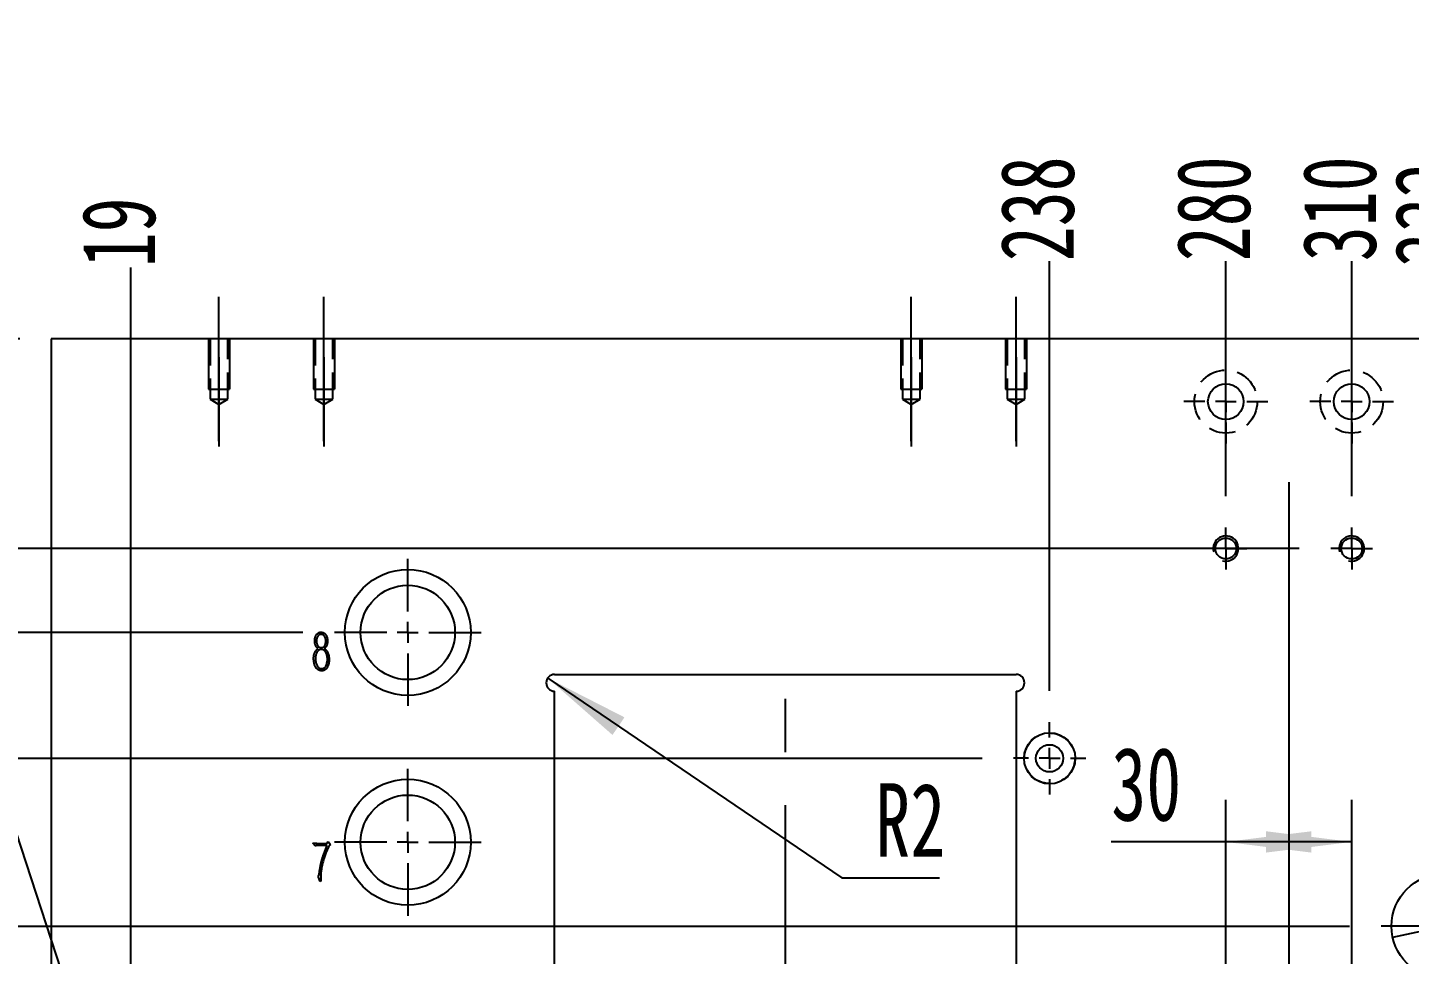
# Model space of a CAD drawing. Extents: x 2 to 292, y 3 to 207.
# Drawn here: x 48.6 to 114.5, y 132.9 to 177.1 of the extents above; entities that cross this region are included whole.
import ezdxf

# ---------------------------------------------------------------- set-up
doc = ezdxf.new("R2010")
doc.units = 0
for name, pattern in [('SLD-中心线', [34.29, 30.48, -1.27, 1.27, -1.27]), ('SLD-实线', [0]), ('SLD-虚线', [1.905, 1.27, -0.635])]:
    doc.linetypes.add(name, pattern=pattern)
doc.layers.get('0').update_dxf_attribs({"linetype": 'CONTINUOUS'})
doc.layers.add('图框', color=7, linetype='SLD-实线')
doc.styles.add('SLDTEXTSTYLE0', font='TXT', dxfattribs={"width": 0.7, "bigfont": 'bigfont'})
doc.styles.add('SLDTEXTSTYLE10', font='TXT', dxfattribs={"width": 0.633333})
doc.styles.add('SLDTEXTSTYLE2', font='TXT', dxfattribs={"width": 0.7})
doc.dimstyles.new('SLDDIMSTYLE1', dxfattribs={"dimtxt": 3.5, "dimasz": 4.08, "dimexe": 0, "dimexo": 0.0625, "dimgap": 0.875, "dimtad": 0, "dimtih": 1, "dimtoh": 1, "dimlfac": 5, "dimrnd": 1e-09, "dimzin": 12, "dimtxsty": 'SLDTEXTSTYLE2', "dimblk1": 'NONE', "dimblk2": 'NONE', "dimsah": 1, "dimcen": 0.09, "dimazin": 3, "dimtfac": 1, "dimtofl": 0, "dimtmove": 0, "dimatfit": 3, "dimtolj": 1, "dimtzin": 12})
doc.dimstyles.new('SLDDIMSTYLE11', dxfattribs={"dimtxt": 3.5, "dimasz": 4.08, "dimexe": 0, "dimexo": 0.0625, "dimgap": 0.875, "dimtad": 0, "dimtih": 1, "dimtoh": 1, "dimlfac": 5, "dimrnd": 1e-09, "dimzin": 12, "dimtxsty": 'SLDTEXTSTYLE2', "dimblk1": 'NONE', "dimsah": 1, "dimcen": 0, "dimazin": 3, "dimtfac": 1, "dimtmove": 0, "dimatfit": 3, "dimtolj": 1, "dimtzin": 12})
doc.dimstyles.new('SLDDIMSTYLE2', dxfattribs={"dimtxt": 3.5, "dimasz": 4.08, "dimexe": 0, "dimexo": 0.0625, "dimgap": 0.875, "dimtad": 0, "dimtih": 1, "dimtoh": 1, "dimlfac": 5, "dimrnd": 1e-09, "dimzin": 12, "dimtxsty": 'SLDTEXTSTYLE2', "dimblk1": 'NONE', "dimblk2": 'NONE', "dimsah": 1, "dimcen": 0.09, "dimazin": 3, "dimtfac": 1, "dimtofl": 0, "dimtmove": 0, "dimatfit": 3, "dimtolj": 1, "dimtzin": 12})
doc.dimstyles.new('SLDDIMSTYLE4', dxfattribs={"dimtxt": 3.5, "dimasz": 4.08, "dimexe": 0, "dimexo": 0.0625, "dimgap": 0.875, "dimtad": 2, "dimlfac": 5, "dimrnd": 1e-09, "dimzin": 12, "dimtxsty": 'SLDTEXTSTYLE2', "dimsah": 1, "dimcen": 0.09, "dimazin": 3, "dimtfac": 1, "dimtofl": 0, "dimtmove": 0, "dimatfit": 3, "dimtolj": 1, "dimtzin": 12})
doc.dimstyles.new('SLDDIMSTYLE8', dxfattribs={"dimtxt": 3.5, "dimasz": 4.08, "dimexe": 0, "dimexo": 0.0625, "dimgap": 0.875, "dimtad": 0, "dimtih": 1, "dimtoh": 1, "dimlfac": 5, "dimrnd": 1e-09, "dimzin": 4, "dimtxsty": 'SLDTEXTSTYLE2', "dimblk1": 'NONE', "dimsah": 1, "dimcen": 0, "dimazin": 3, "dimtfac": 1, "dimtmove": 0, "dimatfit": 3, "dimtolj": 1, "dimtzin": 12})
doc.dimstyles.new('SLDDIMSTYLE9', dxfattribs={"dimtxt": 3.5, "dimasz": 4.08, "dimexe": 0, "dimexo": 0.0625, "dimgap": 0.875, "dimtad": 0, "dimtih": 1, "dimtoh": 1, "dimlfac": 5, "dimrnd": 1e-09, "dimzin": 12, "dimtxsty": 'SLDTEXTSTYLE2', "dimsah": 1, "dimcen": 0, "dimazin": 3, "dimtfac": 1, "dimtofl": 0, "dimtmove": 0, "dimatfit": 3, "dimtolj": 1, "dimtzin": 12})

# ---------------------------------------------------------------- blocks, each defined once
blk = doc.blocks.new('_D_1')
at = {"layer": '图框', "color": 5}
blk.add_line((53.565, 119.071), (53.565, 165.671), dxfattribs=at)
at = {"layer": '图框', "color": 5, "insert": (51.218, 165.671), "char_height": 3.5, "attachment_point": 1, "rotation": 90, "style": 'SLDTEXTSTYLE2'}
blk.add_mtext('19', dxfattribs=at)
blk = doc.blocks.new('_NONE')
blk = doc.blocks.new('_D_7')
at = {"layer": '图框', "color": 5}
blk.add_line((97.365, 145.491), (97.365, 165.964), dxfattribs=at)
at = {"layer": '图框', "color": 5, "insert": (95.018, 165.964), "char_height": 3.5, "attachment_point": 1, "rotation": 90, "style": 'SLDTEXTSTYLE2'}
blk.add_mtext('238', dxfattribs=at)
blk = doc.blocks.new('_D_10')
at = {"layer": '图框', "color": 5}
blk.add_line((105.765, 154.771), (105.765, 165.964), dxfattribs=at)
at = {"layer": '图框', "color": 5, "insert": (103.418, 165.964), "char_height": 3.5, "attachment_point": 1, "rotation": 90, "style": 'SLDTEXTSTYLE2'}
blk.add_mtext('280', dxfattribs=at)
blk = doc.blocks.new('_D_11')
at = {"layer": '图框', "color": 5}
blk.add_line((111.765, 154.771), (111.765, 165.964), dxfattribs=at)
at = {"layer": '图框', "color": 5, "insert": (109.418, 165.964), "char_height": 3.5, "attachment_point": 1, "rotation": 90, "style": 'SLDTEXTSTYLE2'}
blk.add_mtext('310', dxfattribs=at)
blk = doc.blocks.new('_D_13')
at = {"layer": '图框', "color": 5}
blk.add_line((116.165, 138.771), (116.165, 165.671), dxfattribs=at)
at = {"layer": '图框', "color": 5, "insert": (113.818, 165.671), "char_height": 3.5, "attachment_point": 1, "rotation": 90, "style": 'SLDTEXTSTYLE2'}
blk.add_mtext('332', dxfattribs=at)
blk = doc.blocks.new('_D_14')
at = {"layer": '图框', "color": 5}
blk.add_line((120.165, 145.491), (120.165, 165.671), dxfattribs=at)
at = {"layer": '图框', "color": 5, "insert": (117.818, 165.671), "char_height": 3.5, "attachment_point": 1, "rotation": 90, "style": 'SLDTEXTSTYLE2'}
blk.add_mtext('352', dxfattribs=at)
blk = doc.blocks.new('_D_20')
at = {"layer": '图框', "color": 5}
blk.add_line((163.965, 119.071), (163.965, 165.671), dxfattribs=at)
at = {"layer": '图框', "color": 5, "insert": (161.618, 165.671), "char_height": 3.5, "attachment_point": 1, "rotation": 90, "style": 'SLDTEXTSTYLE2'}
blk.add_mtext('571', dxfattribs=at)
blk = doc.blocks.new('_D_43')
at = {"layer": '图框', "color": 5}
for p, q in [((40.502, 135.144), (35.502, 135.144)), ((40.502, 135.144), (45.502, 134.271)), ((45.502, 134.271), (111.665, 134.271))]:
    blk.add_line(p, q, dxfattribs=at)
at = {"layer": '图框', "color": 5, "insert": (30.894, 137.49), "char_height": 3.5, "attachment_point": 1, "style": 'SLDTEXTSTYLE2'}
blk.add_mtext('440', dxfattribs=at)
blk = doc.blocks.new('_D_44')
at = {"layer": '图框', "color": 5}
for p, q in [((40.502, 143.833), (35.502, 143.833)), ((40.502, 143.833), (45.502, 142.271)), ((45.502, 142.271), (94.145, 142.271))]:
    blk.add_line(p, q, dxfattribs=at)
at = {"layer": '图框', "color": 5, "insert": (30.899, 146.179), "char_height": 3.5, "attachment_point": 1, "style": 'SLDTEXTSTYLE2'}
blk.add_mtext('480', dxfattribs=at)
blk = doc.blocks.new('_D_45')
at = {"layer": '图框', "color": 5}
blk.add_line((61.765, 148.271), (35.502, 148.271), dxfattribs=at)
at = {"layer": '图框', "color": 5, "insert": (30.894, 150.618), "char_height": 3.5, "attachment_point": 1, "style": 'SLDTEXTSTYLE2'}
blk.add_mtext('510', dxfattribs=at)
blk = doc.blocks.new('_D_46')
at = {"layer": '图框', "color": 5}
blk.add_line((109.265, 152.271), (35.502, 152.271), dxfattribs=at)
at = {"layer": '图框', "color": 5, "insert": (30.894, 154.618), "char_height": 3.5, "attachment_point": 1, "style": 'SLDTEXTSTYLE2'}
blk.add_mtext('530', dxfattribs=at)
blk = doc.blocks.new('_D_47')
at = {"layer": '图框', "color": 5}
blk.add_line((115.265, 159.271), (176.538, 159.271), dxfattribs=at)
at = {"layer": '图框', "color": 5, "insert": (176.538, 161.618), "char_height": 3.5, "attachment_point": 1, "style": 'SLDTEXTSTYLE2'}
blk.add_mtext('565', dxfattribs=at)
blk = doc.blocks.new('_D_48')
at = {"layer": '图框', "color": 5}
blk.add_line((48.265, 162.271), (35.502, 162.271), dxfattribs=at)
at = {"layer": '图框', "color": 5, "insert": (30.899, 164.618), "char_height": 3.5, "attachment_point": 1, "style": 'SLDTEXTSTYLE2'}
blk.add_mtext('580', dxfattribs=at)
blk = doc.blocks.new('_D_49')
at = {"layer": '图框', "color": 5}
for p, q in [((105.765, 122.771), (105.765, 140.287)), ((111.765, 122.771), (111.765, 140.287)), ((105.765, 138.287), (100.305, 138.287)), ((111.765, 138.287), (105.765, 138.287))]:
    blk.add_line(p, q, dxfattribs=at)
for points in [[(105.765, 138.287), (109.845, 137.779), (109.845, 138.795)], [(111.765, 138.287), (107.685, 138.795), (107.685, 137.779)]]:
    blk.add_solid(points, dxfattribs=at)
at = {"layer": '图框', "color": 5, "insert": (100.305, 142.799), "char_height": 3.5, "attachment_point": 1, "style": 'SLDTEXTSTYLE2'}
blk.add_mtext('30', dxfattribs=at)
blk = doc.blocks.new('SW_SYMBOL_HOLE_SPOT')
at = {"layer": '图框', "color": 0}
for p, q in [((0, 875), (0, 75)), ((1600, 75), (1600, 875)), ((0, 75), (1600, 75))]:
    blk.add_line(p, q, dxfattribs=at)
blk = doc.blocks.new('SW_SYMBOL_HOLE_DEPTH')
at = {"layer": '图框', "color": 0}
for p, q in [((0, 875), (800, 875)), ((400, 875), (400, 75)), ((100, 555), (400, 75)), ((700, 555), (400, 75))]:
    blk.add_line(p, q, dxfattribs=at)
blk = doc.blocks.new('_D_59')
at = {"layer": '图框', "color": 5}
for p, q in [((36.9, 172.908), (9.745, 172.908)), ((53.393, 122.594), (36.9, 172.908)), ((53.736, 121.549), (53.393, 122.594))]:
    blk.add_line(p, q, dxfattribs=at)
blk.add_solid([(53.393, 122.594), (52.605, 126.629), (51.64, 126.313)], dxfattribs=at)
at = {"layer": '图框', "color": 5, "xscale": 0.004511737089201878, "yscale": 0.004511737089201878, "zscale": 0.004511737089201878}
for name, p in [('SW_SYMBOL_HOLE_SPOT', (10.24, 167.723)), ('SW_SYMBOL_HOLE_DEPTH', (27.852, 167.723))]:
    blk.add_blockref(name, p, dxfattribs=at)
at = {"layer": '图框', "color": 5, "char_height": 3.5, "attachment_point": 1}
for s, insert, style in [('2 x', (9.745, 176.728), 'SLDTEXTSTYLE10'), ('%%c', (15.875, 176.743), 'SLDTEXTSTYLE2'), ('5.50 贯\\M+190FA', (21.302, 176.728), 'SLDTEXTSTYLE0'), ('%%c', (17.603, 171.728), 'SLDTEXTSTYLE2'), ('10', (23.03, 171.714), 'SLDTEXTSTYLE2'), ('5', (33.063, 171.714), 'SLDTEXTSTYLE2')]:
    blk.add_mtext(s, dxfattribs=dict(at, insert=insert, style=style))
blk = doc.blocks.new('_D_61')
at = {"layer": '图框', "color": 5}
for p, q in [((113.788, 113.441), (189.996, 138.136)), ((189.996, 138.136), (217.15, 138.136)), ((112.741, 113.102), (113.788, 113.441))]:
    blk.add_line(p, q, dxfattribs=at)
blk.add_solid([(113.788, 113.441), (117.826, 114.215), (117.512, 115.182)], dxfattribs=at)
at = {"layer": '图框', "color": 5, "xscale": 0.004511737089201878, "yscale": 0.004511737089201878, "zscale": 0.004511737089201878}
for name, p in [('SW_SYMBOL_HOLE_SPOT', (192.078, 132.95)), ('SW_SYMBOL_HOLE_DEPTH', (209.691, 132.95))]:
    blk.add_blockref(name, p, dxfattribs=at)
at = {"layer": '图框', "color": 5, "char_height": 3.5, "attachment_point": 1}
for s, insert, style in [('5.50 贯\\M+190FA', (203.141, 141.956), 'SLDTEXTSTYLE0'), ('2 x', (191.584, 141.956), 'SLDTEXTSTYLE10'), ('%%c', (197.714, 141.97), 'SLDTEXTSTYLE2'), ('%%c', (199.441, 136.956), 'SLDTEXTSTYLE2'), ('10', (204.868, 136.941), 'SLDTEXTSTYLE2'), ('5', (214.901, 136.941), 'SLDTEXTSTYLE2')]:
    blk.add_mtext(s, dxfattribs=dict(at, insert=insert, style=style))
blk = doc.blocks.new('_D_63')
at = {"layer": '图框', "color": 5}
for p, q in [((73.434, 146.096), (87.465, 136.574)), ((87.465, 136.574), (92.12, 136.574))]:
    blk.add_line(p, q, dxfattribs=at)
blk.add_solid([(73.434, 146.096), (76.524, 143.385), (77.095, 144.225)], dxfattribs=at)
at = {"layer": '图框', "color": 5, "insert": (89.053, 141.086), "char_height": 3.5, "attachment_point": 1, "style": 'SLDTEXTSTYLE2'}
blk.add_mtext('R2', dxfattribs=at)
blk = doc.blocks.new('_D_74')
at = {"layer": '图框', "color": 5}
for p, q in [((118.608, 134.801), (132.488, 137.807)), ((132.488, 137.807), (141.263, 137.807)), ((113.721, 133.742), (118.608, 134.801))]:
    blk.add_line(p, q, dxfattribs=at)
blk.add_solid([(118.608, 134.801), (122.703, 135.168), (122.488, 136.161)], dxfattribs=at)
at = {"layer": '图框', "color": 5, "char_height": 3.5, "attachment_point": 1, "style": 'SLDTEXTSTYLE2'}
for s, insert in [('%%c', (134.076, 142.334)), ('25', (138.19, 142.319))]:
    blk.add_mtext(s, dxfattribs=dict(at, insert=insert))
blk = doc.blocks.new('SW_CENTERMARKSYMBOL_5')
at = {"layer": '图框', "color": 0}
for p, q in [((0, 1), (0, 3.5)), ((-1, 0), (-3.5, 0)), ((0, 0), (-0.5, 0)), ((0, 0), (0, 0.5)), ((0, 0), (0, -0.5)), ((0, 0), (0.5, 0)), ((1, 0), (3.5, 0)), ((0, -1), (0, -3.5))]:
    blk.add_line(p, q, dxfattribs=at)
blk = doc.blocks.new('SW_CENTERMARKSYMBOL_6')
at = {"layer": '图框', "color": 0}
for p, q in [((0, 1), (0, 3.5)), ((-1, 0), (-3.5, 0)), ((0, 0), (-0.5, 0)), ((0, 0), (0, 0.5)), ((0, 0), (0, -0.5)), ((0, 0), (0.5, 0)), ((1, 0), (3.5, 0)), ((0, -1), (0, -3.5))]:
    blk.add_line(p, q, dxfattribs=at)
blk = doc.blocks.new('SW_CENTERMARKSYMBOL_21')
at = {"layer": '图框', "color": 0}
for p, q in [((0, 1), (0, 2)), ((-1, 0), (-2, 0)), ((0, 0), (-0.5, 0)), ((0, 0), (0, 0.5)), ((0, 0), (0, -0.5)), ((0, 0), (0.5, 0)), ((1, 0), (2, 0)), ((0, -1), (0, -2))]:
    blk.add_line(p, q, dxfattribs=at)
blk = doc.blocks.new('SW_CENTERMARKSYMBOL_22')
at = {"layer": '图框', "color": 0}
for p, q in [((0, 1), (0, 2)), ((-1, 0), (-2, 0)), ((0, 0), (-0.5, 0)), ((0, 0), (0, 0.5)), ((0, 0), (0, -0.5)), ((0, 0), (0.5, 0)), ((1, 0), (2, 0)), ((0, -1), (0, -2))]:
    blk.add_line(p, q, dxfattribs=at)
blk = doc.blocks.new('SW_CENTERMARKSYMBOL_26')
at = {"layer": '图框', "color": 0}
for p, q in [((0, 1), (0, 1.72)), ((-1, 0), (-1.72, 0)), ((0, 0), (-0.5, 0)), ((0, 0), (0, 0.5)), ((0, 0), (0, -0.5)), ((0, 0), (0.5, 0)), ((1, 0), (1.72, 0)), ((0, -1), (0, -1.72))]:
    blk.add_line(p, q, dxfattribs=at)
blk = doc.blocks.new('SW_CENTERMARKSYMBOL_45')
at = {"layer": '图框', "color": 0}
for p, q in [((0, 0.5), (0, 1)), ((-0.5, 0), (-1, 0)), ((0, 0), (-0.5, 0)), ((0, 0), (0, 0.5)), ((0, 0), (0, -0.5)), ((0, 0), (0.5, 0)), ((0.5, 0), (1, 0)), ((0, -0.5), (0, -1))]:
    blk.add_line(p, q, dxfattribs=at)
blk = doc.blocks.new('SW_CENTERMARKSYMBOL_46')
at = {"layer": '图框', "color": 0}
for p, q in [((0, 0.5), (0, 1)), ((-0.5, 0), (-1, 0)), ((0, 0), (-0.5, 0)), ((0, 0), (0, 0.5)), ((0, 0), (0, -0.5)), ((0, 0), (0.5, 0)), ((0.5, 0), (1, 0)), ((0, -0.5), (0, -1))]:
    blk.add_line(p, q, dxfattribs=at)
blk = doc.blocks.new('SW_CENTERMARKSYMBOL_65')
at = {"layer": '图框', "color": 0}
for p, q in [((0, 1), (0, 3)), ((-1, 0), (-3, 0)), ((0, 0), (-0.5, 0)), ((0, 0), (0, 0.5)), ((0, 0), (0, -0.5)), ((0, 0), (0.5, 0)), ((1, 0), (3, 0)), ((0, -1), (0, -9.54))]:
    blk.add_line(p, q, dxfattribs=at)

msp = doc.modelspace()

# ---------------------------------------------------------------- linework, layer by layer
at = {"color": 7, "linetype": 'SLD-实线'}
for p, q in [((49.76450831, 162.27148789), (49.76450831, 46.27149122)), ((167.76450306, 162.27148789), (49.76450831, 162.27148789)), ((57.26450569, 162.27148955), (57.26450569, 159.87148955)), ((58.26450569, 162.27148955), (58.26450569, 159.87148955)), ((62.26450569, 162.27148955), (62.26450569, 159.87148955)), ((63.26450569, 162.27148955), (63.26450569, 159.87148955)), ((90.26450569, 162.27148955), (90.26450569, 159.87148955)), ((91.26450569, 162.27148955), (91.26450569, 159.87148955)), ((95.26450569, 162.27148955), (95.26450569, 159.87148955)), ((96.26450569, 162.27148955), (96.26450569, 159.87148955)), ((62.45681674, 147.48265462), (62.49133677, 147.51120823)), ((62.81948418, 147.53422158), (62.78496415, 147.51120823)), ((73.76450628, 146.27148824), (95.76450616, 146.27148824)), ((73.76450628, 81.07149022), (73.76450628, 145.4714896)), ((95.76450616, 145.4714896), (95.76450616, 81.07149022)), ((62.25864917, 138.2335605), (62.31618256, 138.22759407)), ((62.3187396, 138.14151006), (62.25864917, 138.21054714)), ((62.31618256, 138.22759407), (62.41675645, 138.22205382)), ((62.40524978, 138.10954707), (62.37627, 138.0980404)), ((62.59489388, 138.12105375), (62.45681674, 138.1155135)), ((62.65839368, 138.21608739), (62.9145208, 138.22205382)), ((62.75598437, 137.69829588), (62.85954446, 137.954423)), ((62.85954446, 137.954423), (62.92858154, 138.12105375)), ((62.9145208, 138.22205382), (62.97460824, 138.30814081)), ((62.97460824, 138.30814081), (63.0756113, 138.16153722)), ((63.0756113, 138.16153722), (63.00657124, 138.0980404)), ((62.59233684, 136.40402871), (62.5002864, 136.60815971)), ((62.51179308, 136.65120321), (62.53480345, 136.73174995)), ((62.61236698, 136.4155324), (62.59233684, 136.40402871)), ((62.61236698, 136.53912263), (62.61236698, 136.4155324))]:
    msp.add_line(p, q, dxfattribs=at)
at = {"color": 7, "linetype": 'SLD-虚线'}
for p, q in [((57.34450847, 162.27148789), (57.34450847, 159.39148682)), ((58.18450481, 159.39148682), (58.18450481, 162.27148789)), ((62.34450668, 162.27148789), (62.34450668, 159.39148682)), ((63.184506, 159.39148682), (63.184506, 162.27148789)), ((90.34450531, 162.27148789), (90.34450531, 159.39148682)), ((91.18450612, 159.39148682), (91.18450612, 162.27148789)), ((95.34450501, 162.27148789), (95.34450501, 159.39148682)), ((96.18450582, 159.39148682), (96.18450582, 162.27148789)), ((57.26450569, 159.87148955), (58.26450569, 159.87148955)), ((62.26450569, 159.87148955), (63.26450569, 159.87148955)), ((90.26450569, 159.87148955), (91.26450569, 159.87148955)), ((95.26450569, 159.87148955), (96.26450569, 159.87148955)), ((57.34450847, 159.39148682), (58.18450481, 159.39148682)), ((57.34450847, 159.39148682), (57.76450664, 159.13912671)), ((57.76450664, 159.13912671), (58.18450481, 159.39148682)), ((62.34450668, 159.39148682), (63.184506, 159.39148682)), ((62.34450668, 159.39148682), (62.76450485, 159.13912671)), ((62.76450485, 159.13912671), (63.184506, 159.39148682)), ((90.34450531, 159.39148682), (91.18450612, 159.39148682)), ((90.34450531, 159.39148682), (90.76450497, 159.13912671)), ((90.76450497, 159.13912671), (91.18450612, 159.39148682)), ((95.34450501, 159.39148682), (96.18450582, 159.39148682)), ((95.34450501, 159.39148682), (95.76450616, 159.13912671)), ((95.76450616, 159.13912671), (96.18450582, 159.39148682))]:
    msp.add_line(p, q, dxfattribs=at)
for centre, radius in [((105.76450569, 159.27148955), 1.5), ((111.76450569, 159.27148955), 1.5), ((97.36450569, 142.27148955), 1.2)]:
    msp.add_circle(centre, radius, dxfattribs=at)
at = {"color": 7, "linetype": 'SLD-实线'}
for centre, radius in [((105.76450569, 159.27148955), 0.85), ((111.76450569, 159.27148955), 0.85), ((105.76450569, 152.27148955), 0.5), ((111.76450569, 152.27148955), 0.5), ((66.76450569, 148.27148955), 3), ((66.76450569, 148.27148955), 2.25), ((97.36450569, 142.27148955), 1.22), ((97.36450569, 142.27148955), 0.65), ((66.76450569, 138.27148955), 3), ((66.76450569, 138.27148955), 2.25), ((116.16450569, 134.27148955), 2.5)]:
    msp.add_circle(centre, radius, dxfattribs=at)
for centre, radius, start, end in [((105.76450569, 152.27148955), 0.6, 255, 195), ((111.76450569, 152.27148955), 0.6, 255, 195), ((73.76450569, 145.87148955), 0.4, 90, 270), ((95.76450569, 145.87148955), 0.4, 270, 90)]:
    msp.add_arc(centre, radius, start, end, dxfattribs=at)
for points, knots in [([(62.33621126, 147.96891125), (62.33826518, 147.98188217), (62.34227086, 148.00717897), (62.35172049, 148.04320331), (62.36317109, 148.07652252), (62.38201572, 148.11675659), (62.41146748, 148.16309573), (62.44673053, 148.20469607), (62.47847465, 148.23279934), (62.50179485, 148.25087313), (62.52580503, 148.26371318), (62.55699628, 148.27474436), (62.59449664, 148.28263069), (62.62426626, 148.2843247), (62.63836341, 148.28512689)], [0, 0, 0, 0, 0.0823166391, 0.160539557, 0.2332349493, 0.3029883245, 0.4386939029, 0.5763967959, 0.6432805253, 0.7043973737, 0.7609966096, 0.8131359193, 0.9115121722, 1, 1, 1, 1]), ([(62.63836341, 148.28512689), (62.64933729, 148.28425759), (62.67121249, 148.28252473), (62.70348236, 148.27512712), (62.73475526, 148.2634655), (62.76491426, 148.24796003), (62.79404307, 148.22965413), (62.81992431, 148.20661069), (62.84387626, 148.18089222), (62.87092118, 148.14182079), (62.89914062, 148.08943799), (62.91819543, 148.03282883), (62.92845142, 147.98464733), (62.93395599, 147.94405844), (62.93662638, 147.89891363), (62.93722162, 147.86734428), (62.93753238, 147.85086309)], [0, 0, 0, 0, 0.0562537927, 0.1121355853, 0.1686936193, 0.2265393781, 0.2853941376, 0.3441141664, 0.4032597895, 0.4647557838, 0.5866632475, 0.7063854209, 0.7688103202, 0.8384861131, 0.9156795631, 1, 1, 1, 1]), ([(62.49133592, 147.51120828), (62.48368095, 147.51620126), (62.46830566, 147.52622983), (62.44462265, 147.54109748), (62.42232448, 147.56027445), (62.40168609, 147.58520208), (62.38431044, 147.61795232), (62.36664521, 147.65587778), (62.35208091, 147.69840879), (62.33911262, 147.74399835), (62.33144953, 147.79547878), (62.32965313, 147.85284677), (62.33123891, 147.91175083), (62.33461812, 147.95059703), (62.33621126, 147.96891125)], [0, 0, 0, 0, 0.0534225155, 0.1073010655, 0.1632196421, 0.2245518337, 0.2951902577, 0.379149223, 0.4689468064, 0.5575584449, 0.6558321385, 0.7721638801, 0.8925856224, 1, 1, 1, 1]), ([(62.62685691, 148.17858523), (62.61600369, 148.17797035), (62.59532093, 148.17679857), (62.56654738, 148.16918786), (62.54101012, 148.15889772), (62.51336819, 148.13830053), (62.48482408, 148.10699719), (62.45483695, 148.0647562), (62.43196077, 148.01406928), (62.41648271, 147.95647867), (62.40859985, 147.89402445), (62.41205214, 147.85185878), (62.41377359, 147.83083326)], [0, 0, 0, 0, 0.0711680608, 0.1356235992, 0.1945173461, 0.250667515, 0.3601529391, 0.4713796502, 0.5894546918, 0.7229257028, 0.8618394332, 1, 1, 1, 1]), ([(62.41377359, 147.83083326), (62.4155588, 147.81302989), (62.41898509, 147.77886053), (62.42938964, 147.73053108), (62.44480564, 147.68790758), (62.46382404, 147.65142704), (62.48473357, 147.62152453), (62.50445824, 147.59757112), (62.52282346, 147.57989811), (62.54107561, 147.56786319), (62.56137499, 147.56212398), (62.58424275, 147.55847032), (62.61119653, 147.55619307), (62.63054792, 147.55687094), (62.64092041, 147.55723428)], [0, 0, 0, 0, 0.133161368, 0.2555718935, 0.3669927283, 0.4696552948, 0.5609001629, 0.6382282861, 0.7003452488, 0.7502369856, 0.7990749119, 0.8559356557, 0.9227804583, 1, 1, 1, 1]), ([(62.83951406, 148.00343074), (62.83406214, 148.01772834), (62.82297299, 148.04680954), (62.80545776, 148.08189483), (62.78744939, 148.1084712), (62.77031647, 148.1264756), (62.74943341, 148.14193296), (62.71833021, 148.1586822), (62.67760259, 148.17493595), (62.6433543, 148.17739885), (62.62685691, 148.17858523)], [0, 0, 0, 0, 0.1543886185, 0.3140251011, 0.3943501707, 0.4774909862, 0.5634987263, 0.6552515141, 0.8339347649, 1, 1, 1, 1]), ([(62.64092041, 147.55723428), (62.6504367, 147.55747173), (62.66820687, 147.55791512), (62.69318685, 147.55922351), (62.71433995, 147.56283444), (62.73288895, 147.56681184), (62.74918128, 147.57395079), (62.76444764, 147.58403327), (62.77883298, 147.59749613), (62.79299178, 147.61379148), (62.80653415, 147.63356621), (62.81747348, 147.65774429), (62.8284788, 147.68501209), (62.84010546, 147.72752181), (62.85171812, 147.78539881), (62.8577343, 147.85820343), (62.85686939, 147.93228149), (62.8452355, 147.97997533), (62.83951406, 148.00343074)], [0, 0, 0, 0, 0.0499411913, 0.0932572604, 0.1309840369, 0.1624269408, 0.1924612309, 0.223664887, 0.2579457003, 0.2954437157, 0.3367726719, 0.3830923398, 0.4342849989, 0.4908800681, 0.6139118548, 0.7432906652, 0.8737526092, 1, 1, 1, 1]), ([(62.93753238, 147.85086309), (62.93638629, 147.83295643), (62.93410698, 147.797344), (62.92927054, 147.75272695), (62.92197514, 147.71627893), (62.91284145, 147.68674804), (62.89991675, 147.65493791), (62.88426744, 147.62230124), (62.86792008, 147.59152931), (62.85108373, 147.56644916), (62.83638156, 147.54654766), (62.82465418, 147.5379927), (62.81948422, 147.53422128)], [0, 0, 0, 0, 0.1550153714, 0.308291796, 0.3872312987, 0.4757396634, 0.5748660786, 0.6835506596, 0.7884418409, 0.8752321003, 0.9449966538, 1, 1, 1, 1]), ([(62.2756956, 147.03390166), (62.27586576, 147.0513871), (62.27619419, 147.08513596), (62.28079503, 147.13361449), (62.28670877, 147.17815133), (62.29621569, 147.21857305), (62.30817036, 147.25509667), (62.31960854, 147.28895938), (62.33312014, 147.31918578), (62.35062348, 147.35473303), (62.37424076, 147.39247347), (62.4044475, 147.42933702), (62.4324031, 147.45777416), (62.449289, 147.47498351), (62.45681642, 147.48265512)], [0, 0, 0, 0, 0.104931531, 0.2025295702, 0.2921435911, 0.374477686, 0.4513523878, 0.5228340961, 0.5889064463, 0.649931299, 0.7606735695, 0.8552436343, 0.935470321, 1, 1, 1, 1]), ([(62.65839324, 146.44408704), (62.64414481, 146.44467226), (62.61609744, 146.44582425), (62.57485512, 146.45466927), (62.53548831, 146.46932723), (62.49787287, 146.48934164), (62.46312546, 146.514842), (62.43038658, 146.54367773), (62.40132115, 146.57740219), (62.37521155, 146.6151316), (62.35231045, 146.65707026), (62.33224971, 146.702856), (62.31535967, 146.75254793), (62.30098754, 146.80549657), (62.28959701, 146.86086262), (62.28147153, 146.9177868), (62.27679501, 146.97557981), (62.27606262, 147.01443196), (62.2756956, 147.03390166)], [0, 0, 0, 0, 0.0547384789, 0.1077502094, 0.1613075295, 0.2157839175, 0.2709456383, 0.3266318882, 0.3831367065, 0.441604719, 0.5027036296, 0.5665189356, 0.6335206792, 0.7042566341, 0.7772925487, 0.8506543363, 0.9251594619, 1, 1, 1, 1]), ([(62.6524269, 147.45964212), (62.63930538, 147.45908444), (62.61331759, 147.45797993), (62.57531229, 147.44862719), (62.53911337, 147.43350999), (62.50486524, 147.4125996), (62.47346741, 147.38541258), (62.44564216, 147.35208045), (62.42110752, 147.31286941), (62.40117326, 147.26764579), (62.38446709, 147.21773442), (62.37248563, 147.16355597), (62.36381025, 147.10575334), (62.35988337, 147.04533846), (62.35958284, 146.98465012), (62.36442696, 146.92611772), (62.37288101, 146.87063274), (62.38287123, 146.83551009), (62.38777743, 146.81826134)], [0, 0, 0, 0, 0.0495476061, 0.0981313189, 0.1469991148, 0.1973778628, 0.249159542, 0.3032723336, 0.3609351716, 0.4234223179, 0.4896509776, 0.5596065445, 0.6328939758, 0.7104094724, 0.7882757407, 0.8620827041, 0.9322687407, 1, 1, 1, 1]), ([(62.93454921, 147.00236533), (62.93374601, 147.02126938), (62.93220289, 147.05758805), (62.92691272, 147.1099103), (62.91794593, 147.15759716), (62.90634716, 147.2009444), (62.8929115, 147.24018337), (62.87917769, 147.27610366), (62.86366625, 147.30816576), (62.84745825, 147.33702868), (62.83000962, 147.36289161), (62.81047921, 147.38579313), (62.78939834, 147.40614585), (62.76640287, 147.42384106), (62.74181269, 147.43928967), (62.71392519, 147.44964962), (62.68405032, 147.45719208), (62.66312841, 147.45881302), (62.6524269, 147.45964212)], [0, 0, 0, 0, 0.0962068448, 0.1848336669, 0.2671478407, 0.3426681443, 0.4127966082, 0.4779893416, 0.5380843044, 0.5937247784, 0.6462190278, 0.6964425271, 0.7465099394, 0.7949134451, 0.8438476657, 0.8934806794, 0.9455156702, 1, 1, 1, 1]), ([(62.6639334, 146.5506287), (62.67390234, 146.55092607), (62.69385441, 146.55152125), (62.72320439, 146.55727139), (62.75170567, 146.56648321), (62.77990027, 146.57856953), (62.80686385, 146.596657), (62.83073815, 146.62208967), (62.85233732, 146.65391047), (62.87650594, 146.70439055), (62.90115018, 146.76971709), (62.9211628, 146.84827992), (62.93277816, 146.92529372), (62.93395746, 146.97661377), (62.93454921, 147.00236533)], [0, 0, 0, 0, 0.0509421734, 0.1019568328, 0.1522786588, 0.2039921818, 0.258401782, 0.3169789283, 0.3812661532, 0.454374851, 0.6026803401, 0.737664175, 0.8683642356, 1, 1, 1, 1]), ([(62.78496473, 147.51120828), (62.79391098, 147.50339286), (62.81073708, 147.4886936), (62.83449563, 147.46801613), (62.85401807, 147.44871325), (62.87593801, 147.42591394), (62.89996341, 147.39625775), (62.92570743, 147.35659128), (62.94938274, 147.31069711), (62.97063371, 147.25772751), (62.98876539, 147.19633269), (63.00162228, 147.12719715), (63.01045542, 147.05286801), (63.01426676, 146.975434), (63.01291373, 146.89474149), (63.00479546, 146.84036343), (63.00060504, 146.81229501)], [0, 0, 0, 0, 0.04635535222, 0.08718512529, 0.12285402285, 0.15343556595, 0.21057047504, 0.27145160938, 0.33764460887, 0.41175382921, 0.4938336846, 0.58699564326, 0.68579308037, 0.78568992418, 0.88937920568, 1, 1, 1, 1]), ([(62.38777743, 146.81826134), (62.3946142, 146.79702156), (62.40856509, 146.75368037), (62.43458702, 146.70288263), (62.45807369, 146.66479216), (62.47561833, 146.63949595), (62.49252355, 146.61771624), (62.51403932, 146.59398652), (62.54419337, 146.57174116), (62.58416462, 146.55604854), (62.62467291, 146.55003359), (62.651139, 146.55043476), (62.6639334, 146.5506287)], [0, 0, 0, 0, 0.159536554, 0.3255448952, 0.4068287894, 0.4798974334, 0.5458145783, 0.6041039985, 0.7088601993, 0.8106519448, 0.9084641194, 1, 1, 1, 1]), ([(63.00060504, 146.81229501), (62.99327896, 146.7809628), (62.97903326, 146.72003681), (62.95087647, 146.64851052), (62.92495792, 146.59769623), (62.90558766, 146.56506388), (62.88522414, 146.53780371), (62.85671999, 146.50956309), (62.81788312, 146.48179876), (62.76699881, 146.45836716), (62.71311708, 146.44444842), (62.67651027, 146.44420668), (62.65839324, 146.44408704)], [0, 0, 0, 0, 0.1744168414, 0.3391563795, 0.4153355227, 0.4838061912, 0.5448509909, 0.5993509318, 0.7009549599, 0.8019961454, 0.9020061357, 1, 1, 1, 1]), ([(62.25864894, 138.21054773), (62.25636864, 138.21365345), (62.25287844, 138.21840705), (62.24861485, 138.22570992), (62.25227541, 138.23151562), (62.2561743, 138.23276668), (62.25864894, 138.23356072)], [0, 0, 0, 0, 0.3942395217, 0.6034201523, 0.7482900867, 1, 1, 1, 1]), ([(62.35922426, 138.09803974), (62.35687785, 138.09921653), (62.35082475, 138.10225233), (62.34225913, 138.11171679), (62.33066627, 138.12457047), (62.32301745, 138.13543226), (62.31873843, 138.14150873)], [0, 0, 0, 0, 0.1305020911, 0.3366602458, 0.6289044269, 1, 1, 1, 1]), ([(62.37627093, 138.09803974), (62.37299721, 138.09732726), (62.36728704, 138.09608453), (62.36163564, 138.09745498), (62.35922426, 138.09803974)], [0, 0, 0, 0, 0.5733133534, 1, 1, 1, 1]), ([(62.45681642, 138.11551257), (62.44666457, 138.11559292), (62.42919909, 138.11573116), (62.41231883, 138.11137173), (62.40525026, 138.10954623)], [0, 0, 0, 0, 0.5812522601, 1, 1, 1, 1]), ([(62.41675676, 138.22205422), (62.44047263, 138.22035895), (62.48546112, 138.21714305), (62.54955218, 138.21460645), (62.60642047, 138.2138388), (62.64191758, 138.21537492), (62.65839324, 138.21608789)], [0, 0, 0, 0, 0.29488248248, 0.55938562524, 0.79549286873, 1, 1, 1, 1]), ([(62.53480491, 136.73174952), (62.53780203, 136.7487937), (62.54419253, 136.78513565), (62.55406599, 136.84306104), (62.56419748, 136.90802063), (62.57472556, 136.9772432), (62.58552904, 137.04540593), (62.59501007, 137.10699329), (62.60417295, 137.15906917), (62.61212682, 137.20492231), (62.62180781, 137.2508594), (62.63473433, 137.3029428), (62.65107037, 137.36441992), (62.66988826, 137.43300148), (62.6912112, 137.50390554), (62.7121154, 137.57302979), (62.73399238, 137.63726039), (62.74882646, 137.67842794), (62.7559854, 137.69829544)], [0, 0, 0, 0, 0.0522440356, 0.1113957677, 0.1773884808, 0.2507167674, 0.3227737309, 0.3857343621, 0.4388234636, 0.4823976345, 0.5262180188, 0.5805128326, 0.6443812132, 0.7182529899, 0.7951893952, 0.8678968155, 0.9362469053, 1, 1, 1, 1]), ([(62.92858288, 138.12105273), (62.90826926, 138.12135316), (62.86934795, 138.12192878), (62.8138029, 138.1224938), (62.76365513, 138.12207137), (62.71919259, 138.12308881), (62.68027095, 138.1221435), (62.64688612, 138.12244823), (62.61903461, 138.12208736), (62.60228026, 138.12136928), (62.59489441, 138.12105273)], [0, 0, 0, 0, 0.1826314889, 0.3499257717, 0.4993369231, 0.6334299347, 0.7496456243, 0.8492530585, 0.9335459459, 1, 1, 1, 1]), ([(63.00657137, 138.09803974), (63.00349505, 138.09049019), (62.99784942, 138.07663534), (62.98938209, 138.05781506), (62.98331229, 138.04213698), (62.97833653, 138.03069042), (62.97417043, 138.0211931), (62.96991756, 138.0113873), (62.96423953, 137.99831667), (62.95720835, 137.98188471), (62.94804187, 137.96250431), (62.93839321, 137.93958155), (62.92680477, 137.91362079), (62.90955094, 137.87542177), (62.88843997, 137.82727248), (62.86572956, 137.77133863), (62.84457437, 137.71999123), (62.82029652, 137.65567325), (62.79275807, 137.57413444), (62.76054184, 137.47103857), (62.72917027, 137.35808653), (62.69710187, 137.23618733), (62.66856152, 137.10670812), (62.64828227, 136.99625646), (62.63534143, 136.90826789), (62.62701991, 136.8449351), (62.62132882, 136.78434707), (62.61642145, 136.72711595), (62.61356721, 136.67367043), (62.61180287, 136.62465477), (62.61121363, 136.58031253), (62.61199727, 136.55233239), (62.61236724, 136.5391222)], [0, 0, 0, 0, 0.0150833122, 0.0276807248, 0.0381748204, 0.0461819129, 0.0507723155, 0.0573644518, 0.0659583402, 0.077140872, 0.090432134, 0.105618156, 0.1231521503, 0.1430348239, 0.1831745533, 0.2204180343, 0.2547312275, 0.2859258175, 0.3476022095, 0.413944586, 0.4857572797, 0.5644904229, 0.6471398242, 0.731022198, 0.7722093708, 0.8116905081, 0.8491955576, 0.8847973243, 0.9179669505, 0.9482124839, 0.9755496991, 1, 1, 1, 1]), ([(62.50028542, 136.60816119), (62.50204958, 136.61368452), (62.50515612, 136.62341059), (62.50847618, 136.63626237), (62.5107311, 136.64505009), (62.51152204, 136.64963846), (62.51179192, 136.65120402)], [0, 0, 0, 0, 0.3900244626, 0.6867966825, 0.8931339555, 1, 1, 1, 1])]:
    msp.add_open_spline(points, degree=3, knots=knots, dxfattribs=at)
at = {"layer": '图框', "color": 5, "linetype": 'SLD-中心线', "ltscale": 2}
for p, q in [((57.76450569, 157.39148955), (57.76450569, 164.27148955)), ((62.76450569, 157.39148955), (62.76450569, 164.27148955)), ((90.76450569, 157.39148955), (90.76450569, 164.27148955)), ((95.76450569, 157.39148955), (95.76450569, 164.27148955)), ((57.76450569, 161.39148955), (57.76450569, 157.13912809)), ((62.76450569, 161.39148955), (62.76450569, 157.13912809)), ((90.76450569, 161.39148955), (90.76450569, 157.13912809)), ((95.76450569, 161.39148955), (95.76450569, 157.13912809)), ((108.76450569, 155.4376254), (108.76450569, 52.59722197)), ((84.76450569, 79.07148955), (84.76450569, 147.47148955))]:
    msp.add_line(p, q, dxfattribs=at)

# ---------------------------------------------------------------- block references
at = {"layer": '图框', "color": 5}
for name, p in [('SW_CENTERMARKSYMBOL_22', (105.76450569, 159.27148955)), ('SW_CENTERMARKSYMBOL_21', (111.76450569, 159.27148955)), ('SW_CENTERMARKSYMBOL_45', (105.76450569, 152.27148955)), ('SW_CENTERMARKSYMBOL_46', (111.76450569, 152.27148955)), ('SW_CENTERMARKSYMBOL_6', (66.76450569, 148.27148955)), ('SW_CENTERMARKSYMBOL_26', (97.36450569, 142.27148955)), ('SW_CENTERMARKSYMBOL_5', (66.76450569, 138.27148955)), ('SW_CENTERMARKSYMBOL_65', (116.16450569, 134.27148955))]:
    msp.add_blockref(name, p, dxfattribs=at)

# ---------------------------------------------------------------- dimensions: what is measured, and where the dimension line sits
for p1, p2, picture, middle in [((53.73583235, 121.54885472), (53.39317902, 122.59412439), '_D_59', (22.52866435, 172.2166474)), ((112.74128959, 113.1019463), (113.78772178, 113.44103281), '_D_61', (204.36706468, 137.44409911))]:
    dim = msp.add_diameter_dim_2p(p1=p1, p2=p2, text='2 x <> 贯穿\\P{\\fGDT;v}%%c 10 {\\fGDT;x} 5\\P', dimstyle='SLDDIMSTYLE8', dxfattribs=at)
    dim.commit()
    dim.dimension.update_dxf_attribs({"geometry": picture, "text_midpoint": middle, "dimtype": 163})
for feature_location, offset, dtype, dimstyle, picture, middle in [((97.36450569, 143.99148955), (0, 21.9722735), 1, 'SLDDIMSTYLE1', '_D_7', (97.36450569, 168.26549909)), ((105.76450569, 153.27148955), (0, 12.6922735), 1, 'SLDDIMSTYLE1', '_D_10', (105.76450569, 168.26549933)), ((111.76450569, 153.27148955), (0, 12.6922735), 1, 'SLDDIMSTYLE1', '_D_11', (111.76450569, 168.26792961)), ((116.16450569, 137.27148955), (0, 28.39997586), 1, 'SLDDIMSTYLE2', '_D_13', (116.16450569, 167.97563197)), ((120.16450569, 143.99148955), (0, 21.67997586), 1, 'SLDDIMSTYLE1', '_D_14', (120.16450569, 167.97563197)), ((163.96450569, 117.57148955), (0, 48.09997586), 1, 'SLDDIMSTYLE1', '_D_20', (163.96450569, 167.97320168)), ((53.56450569, 117.57148955), (0, 48.09997586), 1, 'SLDDIMSTYLE1', '_D_1', (53.56450569, 167.20514601)), ((49.76450569, 162.27148955), (-14.26226454, 0), 0, 'SLDDIMSTYLE1', '_D_48', (33.20050488, 162.27148955)), ((113.76450569, 159.27148955), (62.77394455, 0), 0, 'SLDDIMSTYLE1', '_D_47', (178.84018651, 159.27148955)), ((110.76450569, 152.27148955), (-75.26226454, 0), 0, 'SLDDIMSTYLE1', '_D_46', (33.19807459, 152.27148955)), ((63.26450569, 148.27148955), (-27.76226454, 0), 0, 'SLDDIMSTYLE1', '_D_45', (33.19807459, 148.27148955)), ((95.64450569, 142.27148955), (-60.14226454, 1.56184407), 0, 'SLDDIMSTYLE1', '_D_44', (33.20050488, 143.83333362)), ((113.16450569, 134.27148955), (-77.66226454, 0.87281356), 0, 'SLDDIMSTYLE2', '_D_43', (33.19807459, 135.14430311))]:
    dim = msp.add_ordinate_dim(feature_location=feature_location, offset=offset, dtype=dtype, origin=(49.76450569, 46.27148955), dimstyle=dimstyle, dxfattribs=at)
    dim.commit()
    dim.dimension.update_dxf_attribs({"geometry": picture, "text_midpoint": middle})
dim = msp.add_radius_dim(center=(73.76450569, 145.87148955), mpoint=(73.43352063, 146.09609786), dimstyle='SLDDIMSTYLE9', dxfattribs=at)
dim.commit()
dim.dimension.update_dxf_attribs({"geometry": '_D_63', "text_midpoint": (90.58641079, 138.73972688), "dimtype": 164})
dim = msp.add_linear_dim(base=(105.76450569, 138.28726096), p1=(111.76450569, 121.27148955), p2=(105.76450569, 121.27148955), dimstyle='SLDDIMSTYLE4', dxfattribs=at)
dim.commit()
dim.dimension.update_dxf_attribs({"geometry": '_D_49', "text_midpoint": (101.84153418, 138.28726096), "dimtype": 160})
dim = msp.add_diameter_dim_2p(p1=(113.72116842, 133.74224199), p2=(118.60784296, 134.80073711), dimstyle='SLDDIMSTYLE11', dxfattribs=at)
dim.commit()
dim.dimension.update_dxf_attribs({"geometry": '_D_74', "text_midpoint": (137.66924972, 140.7424302), "dimtype": 163})

doc.saveas('drawing.dxf')
